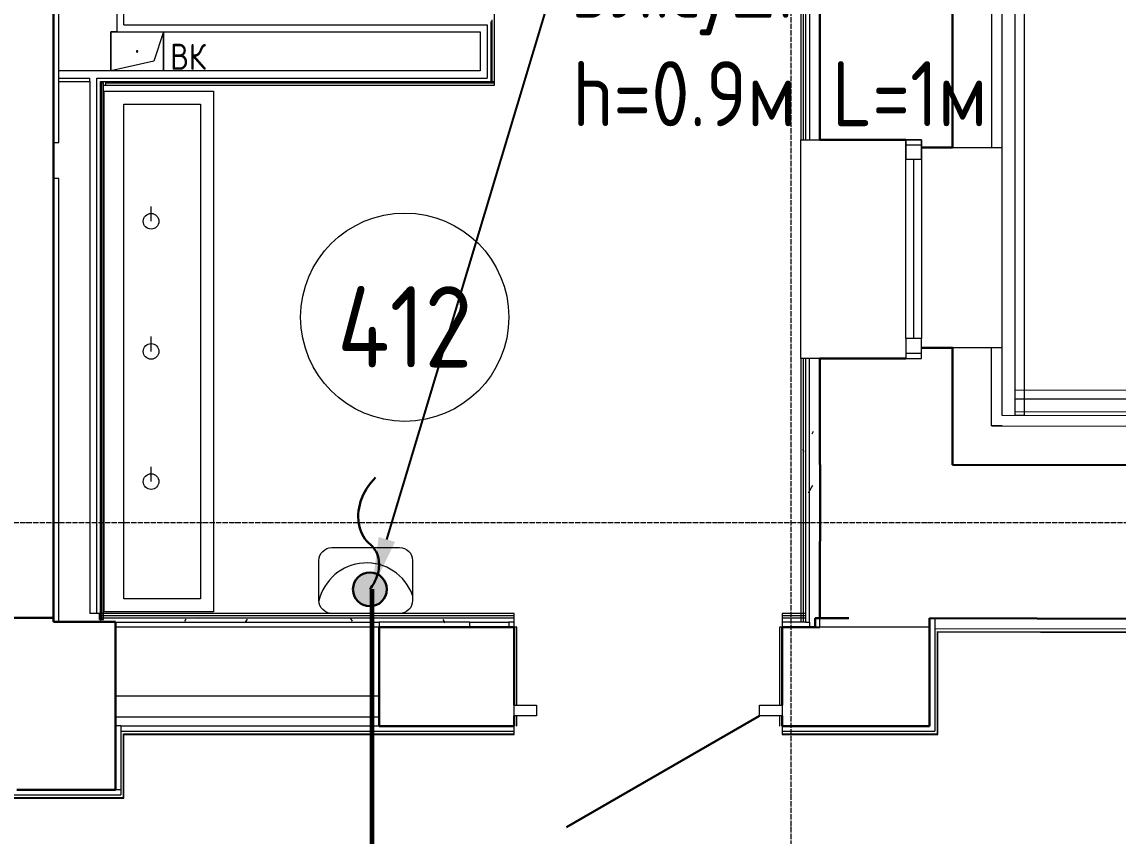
# Model space of a CAD drawing. Header units: millimetres. Extents: x -32 to 417638015, y -35 to 175284279.
# Drawn here: x 417397861 to 417402074, y 175243525 to 175246653 of the extents above; entities that cross this region are included whole.
import ezdxf
from ezdxf import colors
from ezdxf.entities.mleader import LeaderData, LeaderLine
from ezdxf.math import Vec2, Vec3

# ---------------------------------------------------------------- set-up
doc = ezdxf.new("R2010")
doc.units = ezdxf.units.MM
doc.linetypes.add('ADSK_Линия сетки', pattern=[25, 20, -2.5, 0, -2.5])
for name, color, linetype, lineweight in [('_ Окна', 7, 'Continuous', 9), ('_ЭМ_гофра', 5, 'Continuous', 60), ('Аннотация', 7, 'Continuous', 18), ('Двери', 7, 'Continuous', 9), ('Обобщенные модели', 7, 'Continuous', 18), ('Окна', 7, 'Continuous', 9), ('Оси', 253, 'Continuous', 9), ('Перекрытие', 7, 'Continuous', 18), ('Сантехника', 7, 'Continuous', 18), ('Стены внутренние', 7, 'Continuous', 18), ('Стены наружные', 7, 'Continuous', 18), ('Стены несущие', 7, 'Continuous', 30), ('Стены отделка', 7, 'Continuous', 30), ('Стены перегородки', 7, 'Continuous', 30), ('Стены штриховка', 7, 'Continuous', 9), ('ТХ', 5, 'Continuous', 0), ('ТХ_Задание ЭОМ_СС', 6, 'Continuous', 0), ('ШТРИХОВКА', 252, 'Continuous', 15), ('ЭОМ_Кабельный вывод', 1, 'Continuous', 35)]:
    doc.layers.add(name, color=color, linetype=linetype, lineweight=lineweight)
doc.layers.add('_ЭМ_Надписи', color=7, linetype='Continuous')
doc.layers.add('Линии', color=7, linetype='Continuous', lineweight=9, true_color=0x00a600)
doc.styles.add('GOST Common', font='GOST_Common.ttf', dxfattribs={"width": 0.9, "height": 349.9999999999996})
doc.styles.add('GOST Common_4', font='GOST_Common.ttf', dxfattribs={"width": 0.9, "height": 199.9999999999999})
doc.styles.add('ЭОМ', font='isocpeur.ttf', dxfattribs={"width": 0.85, "height": 250})
pattern_1 = [(0, (591.9394108331762, 243.9018102923292), (406.4, 101.6), [33.528, -271.272, 33.528, -271.272, -1625.6]), (0, (591.9394108331762, 243.9018102923292), (406.4, 101.6), [-609.6, 33.528, -576.072, 33.528, -271.272, -711.2]), (0, (591.9394108331762, 243.9018102923292), (406.4, 101.6), [-1524, 33.528, -169.672, 33.528, -474.472]), (120, (744.3394108330831, 294.7018102923757), (-291.1881810244989, 301.1527240979959), [33.52799999999996, -271.2719999999997, 33.52799999999996, -271.2719999999997, -1625.599999999999]), (120, (744.3394108330831, 294.7018102923757), (-291.1881810244989, 301.1527240979959), [-609.5999999999993, 33.52799999999996, -576.0719999999993, 33.52799999999996, -271.2719999999997, -711.1999999999994]), (120, (744.3394108330831, 294.7018102923757), (-291.1881810244989, 301.1527240979959), [-1523.999999999999, 33.52799999999996, -169.6719999999998, 33.52799999999996, -474.4719999999996]), (240, (795.1394108331297, 497.9018102923292), (-115.2118189755009, -402.7527240979958), [33.528, -271.272, 33.528, -271.272, -1625.6]), (240, (795.1394108331297, 497.9018102923292), (-115.2118189755009, -402.7527240979958), [-609.6, 33.528, -576.072, 33.528, -271.272, -711.2]), (240, (795.1394108331297, 497.9018102923292), (-115.2118189755009, -402.7527240979958), [-1524, 33.528, -169.672, 33.528, -474.472])]

# ---------------------------------------------------------------- blocks, each defined once
blk = doc.blocks.new('_ЭМ_ТХ2_4 Этаж')
at = {"layer": 'ТХ', "color": 8}
blk.add_lwpolyline([(14800.31969135877, 12939.12426682717), (15060.11495560285, 12939.12426682717, -0.414213562373095), (15110.11495560285, 12889.12426682717), (15110.11495560285, 12736.264360869, -0.414213562373095), (15060.11495560285, 12686.2643608988), (14800.31969135877, 12686.2643608988, -0.414213562373095), (14750.31969135877, 12736.2643608988), (14750.31969135877, 12889.12426682717, -0.414213562373095)], format="xyb", close=True, dxfattribs=at)
blk.add_arc((14933.38418853161, 12692.46037193543), 187.6203580277616, 19.61673463653617, 167.3478130293788, dxfattribs=at)
blk = doc.blocks.new('План 4 этажа')
at = {"layer": 'Стены внутренние', "lineweight": 9}
h = blk.add_hatch(dxfattribs=at)
h.set_pattern_fill('FP_4', color=8, style=0, pattern_type=2)
h.set_pattern_definition(pattern_1)
h.paths.add_polyline_path([(10726.93941083318, 12892.16617119074), (10726.93941083318, 13904.90181029233), (10711.93941083318, 13903.90181029233), (10711.93941083318, 12892.16617119074)])
h.paths.add_polyline_path([(10711.93941083318, 14744.90181029233), (10726.93941083318, 14744.90181029233), (10726.93941083318, 19639.43539787782), (10711.93941083318, 19639.43539787782), (10711.93941083318, 14954.00726761721)])
h = blk.add_hatch(dxfattribs=at)
h.set_pattern_fill('FP_4', color=8, style=0, pattern_type=2)
h.set_pattern_definition(pattern_1)
h.paths.add_polyline_path([(9571.939410833176, 12892.16617119074), (9591.504763871548, 12892.16617119074), (9591.504763871548, 12907.16617119079), (8001.939410833176, 12907.16617119079), (8001.939410833176, 12892.68461963168), (9421.939410833176, 12892.16617119074)])
h.paths.add_polyline_path([(10693.93941083318, 12892.16617119074), (10693.93941083318, 12907.16617119079), (10621.50476387155, 12907.16617119079), (10621.50476387155, 12892.16617119074)])
at = {"layer": '_ Окна', "color": 8, "lineweight": 18}
for p, q in [((11096.93941083321, 14668.90181029233), (11096.93941083321, 14744.90181029233)), ((11096.93941083321, 14744.90181029233), (11156.93941083321, 14744.90181029233)), ((11156.93941083321, 14744.90181029233), (11156.93941083321, 14668.90181029233)), ((11156.93941083321, 14668.90181029233), (11096.93941083321, 14668.90181029233)), ((11156.93941083321, 13980.90181029233), (11096.93941083321, 13980.90181029233)), ((11096.93941083321, 13980.90181029233), (11096.93941083321, 13904.90181029233)), ((11156.93941083321, 13904.90181029233), (11156.93941083321, 13980.90181029233)), ((11096.93941083321, 13904.90181029233), (11156.93941083321, 13904.90181029233))]:
    blk.add_line(p, q, dxfattribs=at)
at = {"layer": '_ Окна', "color": 8}
for p, q in [((11096.93941083321, 14724.90181029233), (11156.93941083321, 14724.90181029233)), ((11126.93941083321, 14668.90181029233), (11126.93941083321, 13980.90181029233)), ((11096.93941083321, 13924.90181029233), (11156.93941083321, 13924.90181029233))]:
    blk.add_line(p, q, dxfattribs=at)
at = {"layer": 'Двери', "color": 8}
for p, q in [((9591.504763871533, 12572.16617119074), (9678.504763871533, 12572.16617119074)), ((9591.504763871533, 12532.16617119074), (9591.504763871533, 12572.16617119074)), ((9678.504763871533, 12572.16617119074), (9678.504763871533, 12532.16617119074)), ((10534.50476387153, 12572.16617119074), (10621.50476387153, 12572.16617119074)), ((10534.50476387153, 12532.16617119074), (10534.50476387153, 12572.16617119074)), ((10621.50476387153, 12572.16617119074), (10621.50476387153, 12532.16617119074)), ((9678.504763871533, 12532.16617119074), (9591.504763871533, 12532.16617119074)), ((10621.50476387153, 12532.16617119074), (10534.50476387153, 12532.16617119074))]:
    blk.add_line(p, q, dxfattribs=at)
at = {"layer": 'Двери', "color": 8, "lineweight": 30}
blk.add_line((10534.50476387153, 12532.16617119074), (9793.187018232056, 12104.16617119074), dxfattribs=at)
at = {"layer": 'Линии', "color": 8}
blk.add_circle((9171.614636627317, 14063.00487124169), 400, dxfattribs=at)
at = {"layer": 'Обобщенные модели', "color": 8}
for p, q in [((8041.939410833162, 15009.00726761721), (8041.939410833162, 15159.00726761721)), ((8041.939410833162, 15159.00726761721), (8064.551036918521, 15159.00726761721)), ((8064.551036918521, 15159.00726761721), (8041.939410833162, 15159.00726761721)), ((8041.939410833162, 15159.00726761721), (8041.939410833162, 15009.00726761721)), ((8244.322738087023, 15158.99212763476), (8206.827784747831, 15046.50726761721)), ((8244.327784747831, 15158.99212763476), (8244.327784747831, 15009.00726761721)), ((8244.327784747831, 15009.00726761721), (8244.327784747831, 15158.99212763476)), ((8206.827784747831, 15046.50726761721), (8041.939410833162, 15009.00726761721))]:
    blk.add_line(p, q, dxfattribs=at)
for radius, start, end in [(2.500000000000002, 0, 180), (2.499999999999998, 120.0000000000624, 180), (2.500000000000002, 180, 0), (2.499999999999999, 239.9999999999376, 345.0000000007444), (2.500000000000002, 14.99999999925556, 90)]:
    blk.add_arc((8143.133597790496, 15084.00726761721), radius, start, end, dxfattribs=at)
at = {"layer": 'Окна', "color": 8}
for p, q in [((11156.93941083321, 14744.90181029233), (11096.93941083321, 14744.90181029233)), ((11096.93941083321, 14744.90181029233), (11096.93941083321, 14668.90181029233)), ((11156.93941083321, 14668.90181029233), (11156.93941083321, 14744.90181029233)), ((11096.93941083313, 13980.90181029233), (11096.93941083315, 14668.90181029233)), ((11156.93941083321, 14668.90181029233), (11156.93941083321, 13980.90181029233)), ((11096.93941083321, 13980.90181029233), (11096.93941083321, 13904.90181029233)), ((11156.93941083321, 13904.90181029233), (11156.93941083321, 13980.90181029233)), ((11096.93941083321, 13904.90181029233), (11156.93941083321, 13904.90181029233))]:
    blk.add_line(p, q, dxfattribs=at)
at = {"layer": 'Оси', "color": 8, "linetype": 'ADSK_Линия сетки'}
for p, q in [((10656.50476387143, -3353.100552087475), (10656.50476387149, 21427.46322118858)), ((-10052.17750458431, 13274.4890366231), (56511.79228884453, 13274.48903662292))]:
    blk.add_line(p, q, dxfattribs=at)
at = {"layer": 'Перекрытие', "color": 8}
for p, q in [((8013.939410833176, 14954.00726761721), (8021.939410833176, 14954.00726761721)), ((9073.017600123188, 12872.16617119074), (8060.433043495286, 12872.16617119074)), ((9601.939410833176, 12872.16617119074), (9591.504763871548, 12872.16617119074)), ((9601.939410833176, 12572.16617119074), (9601.939410833176, 12872.16617119074)), ((10611.93941083318, 12872.16617119074), (10611.93941083318, 12572.16617119074)), ((10621.50476387155, 12872.16617119074), (10611.93941083318, 12872.16617119074)), ((9601.939410833176, 12492.16617118981), (9601.939410833176, 12532.16617119074)), ((10611.93941083318, 12532.16617119074), (10611.93941083318, 12492.16617118975))]:
    blk.add_line(p, q, dxfattribs=at)
at = {"layer": 'Сантехника', "color": 8}
for p, q in [((8016.939410833191, 14931.50726761721), (8436.93941083319, 14931.50726761721)), ((8016.939410833162, 12931.50726761721), (8016.939410833191, 14931.50726761721)), ((8436.93941083319, 14931.50726761721), (8436.939410833162, 12931.50726761721)), ((8091.939410833176, 14881.50726761721), (8386.939410833176, 14881.50726761721)), ((8091.939410833162, 12981.50726761721), (8091.939410833176, 14881.50726761721)), ((8386.939410833176, 14881.50726761721), (8386.939410833162, 12981.50726761721)), ((8196.939410833176, 14431.50726761721), (8196.939410833176, 14488.50726761721)), ((8196.939410833176, 13931.50726761721), (8196.939410833176, 13988.50726761721)), ((8196.939410833162, 13431.50726761721), (8196.939410833176, 13488.50726761721)), ((8386.939410833162, 12981.50726761721), (8091.939410833162, 12981.50726761721)), ((8436.939410833162, 12931.50726761721), (8016.939410833162, 12931.50726761721))]:
    blk.add_line(p, q, dxfattribs=at)
for centre, radius in [((8196.939410833176, 14431.50726761721), 30.00000000000001), ((8196.939410833176, 13931.50726761721), 30.00000000000002), ((8196.939410833176, 13431.50726761721), 30.00000000000009)]:
    blk.add_circle(centre, radius, dxfattribs=at)
at = {"layer": 'Стены внутренние', "color": 8}
for p, q in [((10693.93941083318, 13904.90181029233), (10693.93941083318, 14744.90181029233)), ((7998.939410833176, 12901.50726761721), (7998.939410833176, 12925.16617119074)), ((8001.939410833176, 12901.50726761721), (7998.939410833176, 12901.50726761721))]:
    blk.add_line(p, q, dxfattribs=at)
at = {"layer": 'Стены наружные', "color": 8}
for p, q in [((11551.93941083318, 21111.42672252242), (11551.93941083318, 13685.94042897096)), ((11516.93941083318, 13685.48663664551), (11516.93941083318, 21076.42675335542)), ((11466.93941083318, 13944.90181029233), (11466.93941083318, 14714.90181029233)), ((11516.93941083318, 13784.6258399639), (16562.1097817017, 13767.51312362152)), ((18708.58014738874, 13725.23230819148), (11516.93941083318, 13749.62563862716)), ((11516.93941083318, 13749.48692216014), (25496.20553435362, 13702.17331150064)), ((30135.46198617516, 13636.47120132193), (11516.93941083318, 13699.48663578043)), ((11551.93941083318, 13685.94042897096), (11516.93941083318, 13685.94042897096))]:
    blk.add_line(p, q, dxfattribs=at)
at = {"layer": 'Стены несущие', "color": 8}
for p, q in [((11276.93941083318, 20856.42675335542), (11276.93941083318, 14714.90181029233)), ((7821.939410833176, 12892.68461963168), (7821.939410833176, 20266.42675335542)), ((10766.93941083318, 14744.90181029227), (10766.93941083318, 20266.42675335542)), ((10766.93941083318, 14744.90181029227), (11096.93941083318, 14744.90181029227)), ((11156.93941083318, 14714.90181029233), (11276.93941083318, 14714.90181029233)), ((11276.93941083318, 13944.90181029233), (11156.93941083318, 13944.90181029233)), ((11276.93941083318, 13944.90181029233), (11276.93941083318, 13496.11780626496)), ((10766.93941083318, 13904.90181029233), (10766.93941083318, 13497.46044083295)), ((11096.93941083318, 13904.90181029233), (10766.93941083318, 13904.90181029233)), ((10768.4483394305, 13497.45646840218), (10766.8951009009, 12907.45851293957)), ((10766.93941083318, 13497.46044083295), (10768.4483394305, 13497.45646840218)), ((14257.94202635437, 13488.26996869838), (11276.93941083318, 13496.11780626496)), ((11276.93941083318, 13496.11780626484), (14237.94209566072, 13488.32262085186)), ((6931.504763871664, 12907.68461963168), (7821.939410833176, 12907.68461963168)), ((8060.433043495286, 12892.68461963168), (7821.939410833176, 12892.68461963168)), ((8060.433043495286, 12247.68461963168), (8060.433043495286, 12892.68461963168)), ((10748.55584022065, 12907.16617119074), (10748.55584022065, 12872.16617119074)), ((10877.94117066043, 12907.16617119074), (10748.55584022065, 12907.16617119074)), ((10766.8951009009, 12907.45851293957), (10877.94117066043, 12907.16617119074)), ((11188.55584022088, 12906.34844179335), (14211.38894376485, 12898.39048058126)), ((11188.55584022065, 12492.16617119074), (11188.55584022077, 12906.34844179335)), ((9591.504763871548, 12872.16617119074), (9073.017600123188, 12872.16617119074)), ((9073.017600123188, 12872.16617119074), (9073.017600123188, 12492.16617119074)), ((9591.504763871548, 12572.16617119074), (9591.504763871548, 12872.16617119074)), ((10748.55584022065, 12872.16617119074), (10621.50476387155, 12872.16617119074)), ((10621.50476387155, 12872.16617119074), (10621.50476387155, 12572.16617119074)), ((9591.504763871548, 12492.16617119074), (9591.504763871548, 12532.16617119074)), ((10621.50476387155, 12532.16617119074), (10621.50476387155, 12492.16617119074)), ((9591.504763871548, 12492.16617119074), (9073.017600123188, 12492.16617119074)), ((11188.55584022065, 12492.16617119074), (10621.50476387155, 12492.16617119074)), ((7680.433043495286, 12247.68461963168), (8060.433043495286, 12247.68461963168))]:
    blk.add_line(p, q, dxfattribs=at)
at = {"layer": 'Стены отделка', "color": 8, "lineweight": 9}
for p, q in [((11466.93941083318, 14714.90181029233), (11466.93941083318, 21026.42675335542)), ((7841.939410833176, 14733.98232455406), (7841.939410833176, 20246.42675335542)), ((8064.551036918536, 20246.42675335542), (8064.551036918536, 15158.99212763476)), ((10693.93941083318, 19568.43539787788), (10693.93941083318, 14744.90181029227)), ((9516.939410833176, 14954.00726761721), (9516.939410833176, 15233.99212763476)), ((9501.939410833176, 15198.99212763476), (9501.939410833176, 14969.00726761721)), ((8064.551036918536, 15158.99212763476), (9461.93941083306, 15158.99212763476)), ((9461.93941083306, 15158.99212763476), (9461.93941083306, 15009.00726761721)), ((9461.93941083306, 15009.00726761721), (7841.939410833176, 15009.00726761721)), ((7841.939410833176, 14969.00726761721), (7961.939410833176, 14969.00726761715)), ((7961.939410833176, 14969.00726761721), (7961.939410833176, 12925.16617119074)), ((8001.939410833176, 14969.00726761721), (9516.939410833176, 14969.00726761721)), ((8001.939410833176, 12892.16617119079), (8001.939410833176, 14969.00726761721)), ((8013.939410833176, 14963.00726761721), (8001.939410833176, 14963.00726761721)), ((8013.939410833176, 12901.50726761721), (8013.939410833176, 14963.00726761721)), ((8021.939410833176, 14969.00726761721), (8021.939410833176, 14954.00726761721)), ((8021.939410833176, 14954.00726761721), (9516.939410833176, 14954.00726761721)), ((10693.93941083318, 14744.90181029227), (10766.93941083318, 14744.90181029227)), ((7821.939410833176, 14733.98232455406), (7841.939410833176, 14733.98232455406)), ((11276.93941083318, 14714.90181029233), (11466.93941083318, 14714.90181029233)), ((7841.939410833176, 14596.48232455406), (7821.939410833176, 14596.48232455406)), ((7841.939410833176, 12892.68461963168), (7841.939410833176, 14596.48232455406)), ((11466.93941083318, 13944.90181029233), (11276.93941083318, 13944.90181029233)), ((11426.93941083318, 13943.90181029233), (11426.93941083318, 13944.90181029233)), ((11466.93941083318, 13685.61826748546), (11466.93941083318, 13944.90181029233)), ((10693.93941083318, 13904.90181029233), (10693.93941083318, 12892.16617119074)), ((10766.93941083318, 13904.90181029233), (10693.93941083318, 13904.90181029233)), ((10726.93941083318, 13903.90181029227), (10726.93941083318, 13904.90181029233)), ((14258.44222181302, 13678.26931028796), (11466.93941083318, 13685.61826748546)), ((11276.93941083318, 13646.11832606432), (11277.33430198475, 13646.11728646723)), ((11277.33430198475, 13646.11728646723), (11276.93941083318, 13496.11780626484)), ((11426.93941083318, 13645.72343354428), (11466.93941083318, 13645.72343354428)), ((11466.93941083318, 13645.61812887224), (11426.93941083318, 13645.72343354428)), ((10766.93941083318, 12871.42675335542), (10766.93941083318, 13497.46044083295)), ((9591.504763871548, 12925.16617119074), (7961.939410833176, 12925.16617119074)), ((8001.939410833176, 12901.50726761721), (8013.939410833176, 12901.50726761721)), ((8001.939410833176, 12892.16617119079), (9073.017600123188, 12892.16617119074)), ((9073.017600123188, 12892.16617119074), (9073.017600123188, 12872.16617119074)), ((9421.939410833176, 12872.16617119074), (9421.939410833176, 12892.16617119074)), ((9421.939410833176, 12892.16617119074), (9571.939410833176, 12892.16617119074)), ((9571.939410833176, 12892.16617119074), (9571.939410833176, 12872.16617119074)), ((9591.504763871548, 12872.16617119074), (9591.504763871548, 12925.16617119074)), ((10621.50476387155, 12925.16617119074), (10621.50476387155, 12872.16617119074)), ((10711.93941083306, 12925.16617119074), (10621.50476387155, 12925.16617119074)), ((10711.93941083318, 12892.16617119074), (10726.93941083318, 12892.16617119074)), ((10726.93941083318, 12892.16617119074), (10726.93941083318, 12871.42675335542)), ((11208.55584022077, 12906.34844179335), (11188.55584022065, 12906.34844179335)), ((11208.60807336005, 12906.29565194756), (11208.50276905287, 12866.29579056025)), ((11208.55584022077, 12906.34844179335), (11208.55584022077, 12472.16617119074)), ((10726.93941083318, 12871.42675335542), (10766.93941083318, 12871.42675335542)), ((14211.28363945638, 12858.39061919402), (11208.50276905287, 12866.29579056025)), ((11220.55584022077, 12854.26401785866), (14211.25204816484, 12846.39066077786)), ((11220.55584022077, 12462.16617119079), (11220.55584022077, 12854.26401785866)), ((8080.433043495286, 12492.68461963168), (8060.433043495286, 12492.68461963168)), ((8080.433043495286, 12492.68461963168), (8080.433043495286, 12227.68461963168)), ((9073.017600123188, 12492.16617119074), (8080.433043495286, 12492.16617119074)), ((9591.504763871548, 12460.16617119079), (9591.504763871548, 12492.16617119074)), ((10621.50476387155, 12492.16617119074), (10621.50476387155, 12460.16617119074)), ((8092.433043495286, 12460.16617119074), (9591.504763871548, 12460.16617119079)), ((8092.433043495286, 12217.68461963168), (8092.433043495286, 12460.16617119079)), ((10621.50476387155, 12460.16617119074), (11218.55584022065, 12460.16617119074)), ((7660.433043495286, 12227.68461963168), (8080.433043495286, 12227.68461963168)), ((8080.433043495286, 12247.68461963168), (8060.433043495286, 12247.68461963168)), ((7648.433043495286, 12215.68461963168), (8090.433043495286, 12215.68461963168))]:
    blk.add_line(p, q, dxfattribs=at)
at = {"layer": 'Стены перегородки', "color": 8, "lineweight": 18}
for p, q in [((9073.017600123188, 12607.68461963168), (8060.433043495286, 12607.68461963168)), ((8060.433043495286, 12527.68461963168), (9073.017600123188, 12527.68461963168))]:
    blk.add_line(p, q, dxfattribs=at)
at = {"layer": 'Стены штриховка', "color": 8}
for p, q in [((11426.93941083318, 21006.42675335548), (11426.93941083318, 14714.90181029233)), ((8091.551036918419, 15185.99212763476), (8091.551036918419, 20246.42675335548)), ((10726.93941083318, 19639.43539787782), (10726.93941083318, 14744.90181029227)), ((10702.93941083318, 19568.43539787788), (10702.93941083318, 14744.90181029227)), ((10711.93941083318, 19568.43539787788), (10711.93941083318, 14744.90181029227)), ((8091.551036918419, 15185.99212763476), (9488.939410833176, 15185.99212763482)), ((9488.939410833176, 15185.99212763476), (9488.939410833176, 14982.00726761721)), ((9507.93941083306, 14969.00726761715), (9507.93941083306, 15204.99212763476)), ((7841.939410833176, 14982.00726761721), (7961.939410833176, 14982.00726761721)), ((7961.939410833176, 14969.00726761715), (7961.939410833176, 14982.00726761721)), ((7988.939410833176, 14982.00726761721), (9488.939410833176, 14982.00726761721)), ((7988.939410833176, 12925.16617119074), (7988.939410833176, 14982.00726761721)), ((8007.93941083306, 12901.50726761721), (8007.939410833176, 14963.00726761721)), ((8021.939410833176, 14963.00726761715), (9516.939410833176, 14963.00726761721)), ((11426.93941083318, 13645.72343354428), (11426.93941083318, 13943.90181029233)), ((10702.93941083318, 13904.90181029233), (10702.93941083318, 12892.16617119074)), ((10711.93941083318, 13904.90181029233), (10711.93941083318, 12892.16617119074)), ((10726.93941083318, 12892.16617119074), (10726.93941083318, 13903.90181029227)), ((11466.93941083318, 13645.6181288723), (14238.33698681183, 13638.32210105425)), ((9591.504763871548, 12916.16617119074), (8001.939410833176, 12916.16617119074)), ((9591.504763871548, 12907.16617119074), (8001.939410833176, 12907.16617119079)), ((9421.939410833176, 12892.16617119074), (9073.017600123188, 12892.16617119074)), ((9591.504763871548, 12892.16617119074), (9571.939410833176, 12892.16617119074)), ((10711.93941083306, 12916.16617119074), (10621.50476387155, 12916.16617119074)), ((10711.93941083306, 12907.16617119074), (10621.50476387166, 12907.16617119074)), ((10711.93941083306, 12892.16617119074), (10621.50476387155, 12892.16617119074)), ((11188.55584022077, 12872.16617119074), (10748.55584022065, 12872.16617119074)), ((11218.55584022065, 12856.2692900229), (14211.25731338013, 12848.39065384719)), ((11218.55584022065, 12460.16617119074), (11218.55584022065, 12856.2692900229)), ((8080.433043495286, 12472.16617119074), (9591.504763871548, 12472.16617119074)), ((10621.50476387155, 12472.16617119074), (11208.55584022077, 12472.16617119074)), ((8090.433043495286, 12462.16617119074), (9591.504763871548, 12462.16617119079)), ((8090.433043495286, 12215.68461963168), (8090.433043495286, 12462.16617119079)), ((10621.50476387155, 12462.16617119079), (11220.55584022077, 12462.16617119079)), ((11218.55584022065, 12460.16617119074), (11220.55584022077, 12460.16617119074)), ((11220.55584022077, 12460.16617119074), (11220.55584022077, 12462.16617119079)), ((7648.433043495286, 12217.68461963168), (8092.43304349517, 12217.68461963168)), ((8092.433043495286, 12215.68461963168), (8092.433043495286, 12217.68461963168)), ((8090.433043495286, 12215.68461963168), (8092.433043495286, 12215.68461963168))]:
    blk.add_line(p, q, dxfattribs=at)
at = {"layer": 'Аннотация', "color": 8, "lineweight": 9, "line_spacing_factor": 1.022765581104984}
for s, insert, char_height, width, attachment_point, style in [('\\pxt3.6,7.2,10.8,14.4,18,21.6,25.2,28.8,32.4,36,39.6,43.2,46.8,50.4,54,57.6,61.2,64.8,68.4,72,75.6,79.2,82.8,86.4,90,93.6,97.2,100.8,104.4,108,111.6,115.2;{ВК}', (8269.95033095195, 15113.51870362717), 100, 156.348, 1, 'GOST Common_4'), ('412', (9171.614636627317, 14026.05675098306), 312.5000000000001, 520.2111192702771, 5, 'GOST Common')]:
    blk.add_mtext(s, dxfattribs=dict(at, insert=insert, char_height=char_height, width=width, attachment_point=attachment_point, style=style))
blk = doc.blocks.new('*U750')
at = {"lineweight": -2}
h = blk.add_hatch(color=0, dxfattribs=at)
h.dxf.hatch_style = 1
edge = h.paths.add_edge_path()
edge.add_arc((0, 0), 64.99999999999999, 0, 360)
at = {"color": 0, "lineweight": -2}
blk.add_lwpolyline([(0, 0, -0.08936249028699324), (-56.97456346954949, -29.41709668970263, -0.1054592248489479), (-111.2652997080294, -34.2193553929513, -0.1873399643475958), (-171.9810262243399, -1.654433486256588, 0.1592570552632497), (-240.558377878956, 40.09204580356246, 0.1381598355351745), (-336.7434551163078, 35.89434097772137, 0.1214254163346998), (-429.1684163067308, -22.03386083686538)], format="xyb", dxfattribs=at)
blk.add_circle((0, 0), 64.99999999999999, dxfattribs=at)
at = {"color": 7, "style": 'GOST Common', "width": 0.9}
blk.add_attdef('ОБОРУДОВАНИЕ', (25.45192302420901, 114.7032888709673), '', height=250, dxfattribs=at)

msp = doc.modelspace()

# ---------------------------------------------------------------- linework, layer by layer
at = {"layer": '_ЭМ_гофра', "linetype": 'ByBlock'}
msp.add_lwpolyline([(417399206.2113358, 175244473.4296194), (417399206.2113358, 175243409.5324046)], dxfattribs=at)

# ---------------------------------------------------------------- block references
at = {"layer": 'ТХ_Задание ЭОМ_СС', "lineweight": 50}
msp.add_blockref('_ЭМ_ТХ2_4 Этаж', (417384252.4643108, 175231694.5649611), dxfattribs=at)
at = {"layer": 'ШТРИХОВКА'}
msp.add_blockref('План 4 этажа', (417390160.9595469, 175231455.6631508), dxfattribs=at)
at = {"layer": 'ЭОМ_Кабельный вывод', "lineweight": 30, "xscale": -1, "rotation": 90}
msp.add_blockref('*U750', (417399198.6974704, 175244473.4296194, 128.5292663053444), dxfattribs=at)

# ---------------------------------------------------------------- leaders
at = {"layer": '_ЭМ_Надписи', "color": 7, "ltscale": 5}
ml = msp.add_multileader_mtext('Standard', dxfattribs=at)
ml.set_content('{\\fGOST Common|b0|i0|c204|p34;\\W0.9;\\C256;2ЩРС-2\\fISOCPEUR|b0|i0|c204|p34;\\W0.85; Гр.12 Эл.суш.\\P\\fGOST Common|b0|i0|c0|p34;\\W0.9;h=\\fGOST Common|b0|i0|c204|p34;0\\fGOST Common|b0|i0|c0|p34;.\\fGOST Common|b0|i0|c204|p34;9м \\fGOST Common|b0|i0|c0|p34;L=1\\fGOST Common|b0|i0|c204|p34;м}', color=1, style='ЭОМ')
ml.set_leader_properties()
ml.build(insert=Vec2(0, 0))
ml.multileader.update_dxf_attribs({"text_left_attachment_type": 6, "text_right_attachment_type": 6, "dogleg_length": 0, "arrow_head_size": 200})
ctx = ml.context
ctx.base_point, ctx.char_height, ctx.arrow_head_size, ctx.landing_gap_size, ctx.plane_origin = Vec3(417399975.9802684, 175247035.8858038), 250, 200, 0, Vec3(417374320.4992848, 175260252.358842)
ctx.left_attachment, ctx.right_attachment = 6, 6
notes = []
notes.append((ctx, [(0, (1, 1, 0), (417399975.9802684, 175247035.8858038), (1, 0), 0, [(0, [(417399206.2113358, 175244473.4296194)], 0, [])])]))
ctx.mtext.insert, ctx.mtext.width, ctx.mtext.defined_height, ctx.mtext.flow_direction = Vec3(417399975.9802684, 175247335.8858038), 2073.809115969734, 545.6159617257083, 5
for ctx, leaders in notes:
    for number, flags, end, landing, length, lines in leaders:
        leader = LeaderData()
        leader.index, (leader.has_last_leader_line, leader.has_dogleg_vector, leader.attachment_direction) = number, flags
        leader.last_leader_point, leader.dogleg_vector, leader.dogleg_length = Vec3(end), Vec3(landing), length
        for number, points, colour, breaks in lines:
            line = LeaderLine()
            line.index, line.vertices, line.color, line.breaks = number, Vec3.list(points), colors.encode_raw_color(colour), breaks
            leader.lines.append(line)
        ctx.leaders.append(leader)

doc.saveas('drawing.dxf')
